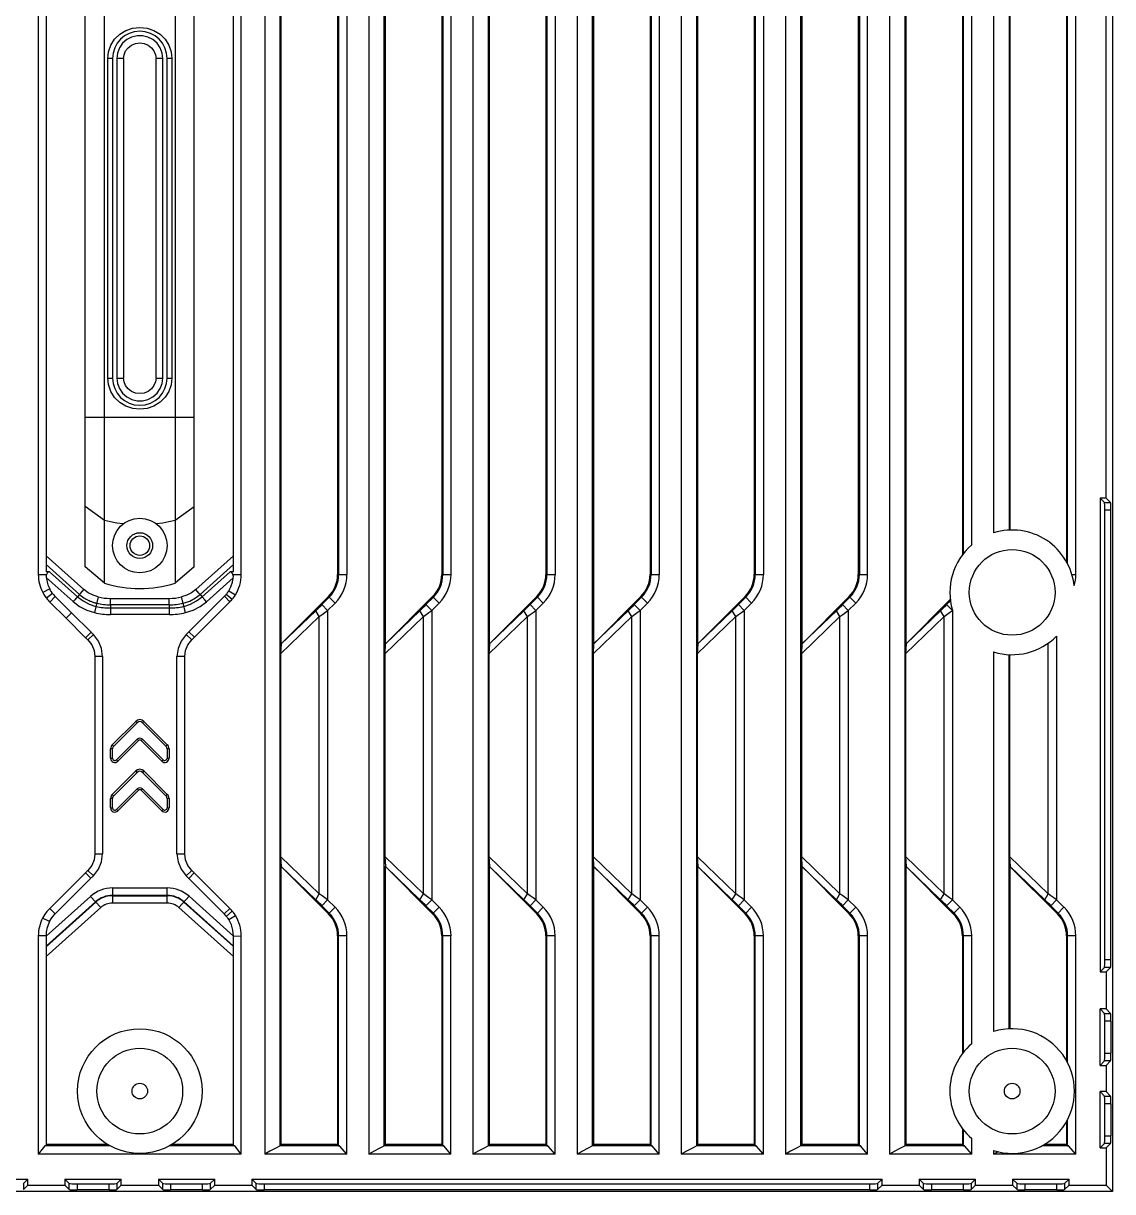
# Model space of a CAD drawing. Header units: millimetres. Extents: x -3132 to 28633, y 682 to 5849.
# Drawn here: x -54.6 to 85.2, y 1456.2 to 1606.1 of the extents above; entities that cross this region are included whole.
import ezdxf

# ---------------------------------------------------------------- set-up
doc = ezdxf.new("R2010")
doc.units = ezdxf.units.MM

msp = doc.modelspace()

# ---------------------------------------------------------------- linework, layer by layer
at = {"linetype": 'Continuous'}
for p, q in [((85.233, 1705.967), (85.233, 1456.167)), ((-23.636, 1701.153), (-23.636, 1460.981)), ((-21.644, 1462.047), (-21.644, 1700.247)), ((-10.266, 1701.153), (-10.266, 1460.981)), ((-8.274, 1462.047), (-8.274, 1700.247)), ((3.104, 1701.153), (3.104, 1460.981)), ((5.096, 1462.047), (5.096, 1700.247)), ((16.474, 1701.153), (16.474, 1460.981)), ((18.466, 1462.047), (18.466, 1700.247)), ((29.844, 1701.153), (29.844, 1460.981)), ((31.836, 1462.047), (31.836, 1700.247)), ((43.214, 1701.153), (43.214, 1460.981)), ((45.206, 1462.047), (45.206, 1700.247)), ((56.584, 1701.153), (56.584, 1460.981)), ((58.576, 1462.047), (58.576, 1700.247)), ((-21.499, 1526.475), (-21.499, 1635.664)), ((-8.129, 1526.475), (-8.129, 1635.664)), ((5.241, 1526.475), (5.241, 1635.664)), ((18.611, 1526.475), (18.611, 1635.664)), ((31.981, 1526.475), (31.981, 1635.664)), ((45.351, 1526.475), (45.351, 1635.664)), ((58.721, 1526.475), (58.721, 1635.664)), ((-52.697, 1626.77), (-52.697, 1535.364)), ((-51.696, 1626.691), (-51.696, 1535.71)), ((-44.203, 1534.241), (-44.203, 1627.893)), ((-35.136, 1627.905), (-35.136, 1534.229)), ((-27.637, 1535.689), (-27.637, 1626.714)), ((-26.638, 1535.365), (-26.638, 1626.76)), ((-14.271, 1626.77), (-14.271, 1535.364)), ((-14.137, 1626.77), (-14.137, 1535.364)), ((-13.084, 1626.77), (-13.084, 1535.364)), ((-0.901, 1626.77), (-0.901, 1535.364)), ((-0.767, 1626.77), (-0.767, 1535.364)), ((0.286, 1626.77), (0.286, 1535.364)), ((12.469, 1626.77), (12.469, 1535.364)), ((12.603, 1626.77), (12.603, 1535.364)), ((13.656, 1626.77), (13.656, 1535.364)), ((25.839, 1626.77), (25.839, 1535.364)), ((25.973, 1626.77), (25.973, 1535.364)), ((27.026, 1626.77), (27.026, 1535.364)), ((39.209, 1626.77), (39.209, 1535.364)), ((39.343, 1626.77), (39.343, 1535.364)), ((40.396, 1626.77), (40.396, 1535.364)), ((52.579, 1626.77), (52.579, 1535.364)), ((52.713, 1626.77), (52.713, 1535.364)), ((53.766, 1535.364), (53.766, 1626.77)), ((80.506, 1535.364), (80.506, 1626.77)), ((-46.667, 1536.333), (-46.667, 1625.801)), ((-32.667, 1536.322), (-32.667, 1625.812)), ((79.319, 1625.17), (79.319, 1536.965)), ((79.453, 1536.714), (79.453, 1625.42)), ((65.949, 1624.246), (65.949, 1537.888)), ((66.083, 1538.061), (66.083, 1624.073)), ((67.136, 1539.15), (67.136, 1622.984)), ((69.954, 1621.429), (69.954, 1540.705)), ((71.946, 1621.076), (71.946, 1541.058)), ((72.092, 1541.062), (72.092, 1621.071)), ((84.394, 1545.174), (84.394, 1616.957)), ((-43.789, 1560.567), (-43.789, 1601.567)), ((-43.167, 1601.567), (-43.789, 1601.567)), ((-43.167, 1601.567), (-43.167, 1560.567)), ((-42.617, 1601.567), (-42.617, 1560.567)), ((-41.752, 1601.567), (-42.617, 1601.567)), ((-41.752, 1601.567), (-41.752, 1560.567)), ((-37.584, 1560.567), (-37.584, 1601.567)), ((-36.717, 1601.567), (-37.584, 1601.567)), ((-36.717, 1560.567), (-36.717, 1601.567)), ((-36.167, 1560.567), (-36.167, 1601.567)), ((-35.547, 1601.567), (-36.167, 1601.567)), ((-35.547, 1601.567), (-35.547, 1560.567)), ((-43.789, 1560.567), (-43.167, 1560.567)), ((-42.617, 1560.567), (-41.752, 1560.567)), ((-37.584, 1560.567), (-36.717, 1560.567)), ((-36.167, 1560.567), (-35.547, 1560.567)), ((-46.667, 1555.541), (-32.667, 1555.541)), ((84.394, 1545.174), (83.614, 1545.174)), ((83.614, 1545.174), (84.183, 1544.605)), ((83.614, 1545.174), (83.614, 1484.37)), ((84.183, 1544.605), (84.963, 1544.605)), ((84.394, 1545.174), (84.963, 1544.605)), ((-44.203, 1542.293), (-46.667, 1544.068)), ((-32.667, 1544.059), (-35.136, 1542.282)), ((85.013, 1543.607), (84.233, 1543.607)), ((84.233, 1485.938), (84.233, 1543.607)), ((85.013, 1485.938), (85.013, 1543.607)), ((-46.854, 1533.428), (-51.695, 1537.772)), ((-47.403, 1532.803), (-51.693, 1536.652)), ((-27.637, 1537.748), (-32.474, 1533.422)), ((-27.637, 1536.632), (-31.925, 1532.797)), ((-52.697, 1535.364), (-51.648, 1535.364)), ((-51.253, 1535.71), (-51.695, 1535.709)), ((-51.253, 1535.71), (-47.676, 1532.502)), ((-44.203, 1534.241), (-46.667, 1536.333)), ((-32.667, 1536.322), (-35.136, 1534.229)), ((-31.652, 1532.496), (-28.083, 1535.689)), ((-27.637, 1535.689), (-28.083, 1535.689)), ((-27.694, 1535.364), (-26.637, 1535.364)), ((-14.271, 1535.364), (-13.084, 1535.364)), ((-0.901, 1535.364), (0.286, 1535.364)), ((12.469, 1535.364), (13.656, 1535.364)), ((25.839, 1535.364), (27.026, 1535.364)), ((39.209, 1535.364), (40.396, 1535.364)), ((52.579, 1535.364), (53.766, 1535.364)), ((79.996, 1535.364), (80.506, 1535.364)), ((-51.678, 1534.975), (-48.227, 1531.878)), ((-31.103, 1531.871), (-27.66, 1534.95)), ((-51.236, 1533.499), (-52.123, 1533.038)), ((-50.869, 1532.93), (-51.655, 1532.311)), ((-50.52, 1532.542), (-51.21, 1531.817)), ((-48.417, 1530.457), (-50.52, 1532.542)), ((-47.403, 1532.803), (-47.676, 1532.502)), ((-47.403, 1532.803), (-47.257, 1532.971)), ((-47.257, 1532.971), (-46.854, 1533.428)), ((-45.004, 1532.473), (-45.496, 1530.462)), ((-43.449, 1532.298), (-35.885, 1532.298)), ((-33.812, 1530.465), (-34.308, 1532.475)), ((-28.813, 1532.561), (-33.369, 1528.005)), ((-32.073, 1532.963), (-32.474, 1533.422)), ((-31.925, 1532.797), (-32.073, 1532.963)), ((-31.925, 1532.797), (-31.652, 1532.496)), ((-28.813, 1532.561), (-28.112, 1531.848)), ((-28.558, 1532.837), (-27.793, 1532.193)), ((-28.236, 1533.262), (-27.386, 1532.737)), ((-15.443, 1532.535), (-21.499, 1526.475)), ((-15.348, 1532.44), (-16.298, 1531.49)), ((-14.603, 1531.695), (-15.443, 1532.535)), ((-2.073, 1532.535), (-8.129, 1526.475)), ((-1.978, 1532.44), (-2.928, 1531.49)), ((-1.233, 1531.695), (-2.073, 1532.535)), ((11.297, 1532.535), (5.241, 1526.475)), ((11.392, 1532.44), (10.442, 1531.49)), ((12.137, 1531.695), (11.297, 1532.535)), ((24.667, 1532.535), (18.611, 1526.475)), ((24.762, 1532.44), (23.812, 1531.49)), ((25.507, 1531.695), (24.667, 1532.535)), ((38.037, 1532.535), (31.981, 1526.475)), ((38.132, 1532.44), (37.182, 1531.49)), ((38.877, 1531.695), (38.037, 1532.535)), ((51.407, 1532.535), (45.351, 1526.475)), ((51.502, 1532.44), (50.552, 1531.49)), ((52.247, 1531.695), (51.407, 1532.535)), ((64.386, 1532.144), (58.721, 1526.475)), ((-51.21, 1531.817), (-49.123, 1529.749)), ((-45.275, 1531.683), (-45.202, 1531.664)), ((-43.442, 1531.466), (-43.443, 1531.06)), ((-43.443, 1531.06), (-35.892, 1531.06)), ((-35.893, 1531.466), (-43.442, 1531.466)), ((-35.893, 1531.466), (-35.892, 1531.06)), ((-32.662, 1527.298), (-28.112, 1531.848)), ((-17.085, 1530.717), (-21.512, 1526.443)), ((-16.622, 1529.972), (-17.085, 1530.717)), ((-16.298, 1531.49), (-15.553, 1530.745)), ((-15.553, 1530.745), (-14.603, 1531.695)), ((-15.553, 1530.745), (-15.553, 1493.602)), ((-3.715, 1530.717), (-8.142, 1526.443)), ((-3.252, 1529.972), (-3.715, 1530.717)), ((-2.928, 1531.49), (-2.183, 1530.745)), ((-2.183, 1530.745), (-1.233, 1531.695)), ((-2.183, 1530.745), (-2.183, 1493.602)), ((9.655, 1530.717), (5.228, 1526.443)), ((10.118, 1529.972), (9.655, 1530.717)), ((10.442, 1531.49), (11.187, 1530.745)), ((11.187, 1530.745), (12.137, 1531.695)), ((11.187, 1530.745), (11.187, 1493.602)), ((23.025, 1530.717), (18.598, 1526.443)), ((23.488, 1529.972), (23.025, 1530.717)), ((23.812, 1531.49), (24.557, 1530.745)), ((24.557, 1530.745), (25.507, 1531.695)), ((24.557, 1530.745), (24.557, 1493.602)), ((36.395, 1530.717), (31.968, 1526.443)), ((36.858, 1529.972), (36.395, 1530.717)), ((37.182, 1531.49), (37.927, 1530.745)), ((37.927, 1530.745), (38.877, 1531.695)), ((37.927, 1530.745), (37.927, 1493.602)), ((49.765, 1530.717), (45.338, 1526.443)), ((50.228, 1529.972), (49.765, 1530.717)), ((50.552, 1531.49), (51.297, 1530.745)), ((51.297, 1530.745), (52.247, 1531.695)), ((51.297, 1530.745), (51.297, 1493.602)), ((63.135, 1530.717), (58.708, 1526.443)), ((63.598, 1529.972), (63.135, 1530.717)), ((64.407, 1531.976), (63.922, 1531.49)), ((64.673, 1530.755), (63.922, 1531.49)), ((64.67, 1530.768), (64.67, 1493.598)), ((-48.417, 1530.457), (-49.123, 1529.749)), ((-49.123, 1529.749), (-46.627, 1527.247)), ((-45.92, 1527.954), (-48.417, 1530.457)), ((-35.899, 1530.228), (-43.436, 1530.228)), ((-21.583, 1525.181), (-16.622, 1529.972)), ((-16.622, 1494.375), (-16.622, 1529.972)), ((-8.213, 1525.181), (-3.252, 1529.972)), ((-3.252, 1494.375), (-3.252, 1529.972)), ((5.157, 1525.181), (10.118, 1529.972)), ((10.118, 1494.375), (10.118, 1529.972)), ((18.527, 1525.181), (23.488, 1529.972)), ((23.488, 1494.375), (23.488, 1529.972)), ((31.897, 1525.181), (36.858, 1529.972)), ((36.858, 1494.375), (36.858, 1529.972)), ((45.267, 1525.181), (50.228, 1529.972)), ((50.228, 1494.375), (50.228, 1529.972)), ((58.637, 1525.181), (63.598, 1529.972)), ((63.598, 1494.375), (63.598, 1529.972)), ((-45.92, 1527.954), (-46.627, 1527.247)), ((-45.632, 1527.669), (-46.34, 1526.962)), ((-33.71, 1527.666), (-33.001, 1526.96)), ((-33.369, 1528.005), (-32.662, 1527.298)), ((-21.515, 1526.445), (-21.583, 1525.181)), ((-8.145, 1526.445), (-8.213, 1525.181)), ((5.225, 1526.445), (5.157, 1525.181)), ((18.595, 1526.445), (18.527, 1525.181)), ((31.965, 1526.445), (31.897, 1525.181)), ((45.335, 1526.445), (45.267, 1525.181)), ((58.705, 1526.445), (58.637, 1525.181)), ((76.968, 1494.375), (76.968, 1526.547)), ((78.037, 1527.458), (78.037, 1493.602)), ((-45.444, 1524.826), (-45.444, 1499.521)), ((-44.444, 1524.825), (-45.444, 1524.825)), ((-44.444, 1524.825), (-44.444, 1499.521)), ((-33.893, 1524.826), (-34.893, 1524.826)), ((-34.893, 1499.522), (-34.893, 1524.826)), ((-33.893, 1499.521), (-33.893, 1524.826)), ((-21.583, 1525.181), (-21.583, 1499.166)), ((-8.213, 1525.181), (-8.213, 1499.166)), ((5.157, 1525.181), (5.157, 1499.166)), ((18.527, 1525.181), (18.527, 1499.166)), ((31.897, 1525.181), (31.897, 1499.166)), ((45.267, 1525.181), (45.267, 1499.166)), ((58.637, 1525.181), (58.637, 1499.166)), ((69.954, 1525.429), (69.954, 1476.705)), ((71.946, 1477.06), (71.946, 1525.075)), ((72.007, 1525.075), (72.007, 1499.166)), ((-40.198, 1516.512), (-43.198, 1513.512)), ((-43.021, 1513.335), (-40.021, 1516.335)), ((-40.021, 1516.335), (-40.198, 1516.512)), ((-39.137, 1516.512), (-39.314, 1516.335)), ((-39.314, 1516.335), (-36.314, 1513.335)), ((-36.137, 1513.512), (-39.137, 1516.512)), ((-40.021, 1514.213), (-42.655, 1511.579)), ((-39.844, 1514.037), (-40.021, 1514.213)), ((-39.314, 1514.213), (-39.491, 1514.037)), ((-36.679, 1511.579), (-39.314, 1514.213)), ((-43.167, 1512.981), (-43.417, 1512.981)), ((-43.417, 1511.791), (-43.417, 1512.981)), ((-43.198, 1513.512), (-43.021, 1513.335)), ((-43.167, 1511.791), (-43.167, 1512.981)), ((-42.478, 1511.402), (-39.844, 1514.037)), ((-39.491, 1514.037), (-36.856, 1511.402)), ((-36.314, 1513.335), (-36.137, 1513.512)), ((-35.917, 1512.981), (-36.167, 1512.981)), ((-36.167, 1512.981), (-36.167, 1511.791)), ((-35.917, 1512.981), (-35.917, 1511.791)), ((-43.417, 1511.791), (-43.167, 1511.791)), ((-42.655, 1511.579), (-42.478, 1511.402)), ((-36.856, 1511.402), (-36.679, 1511.579)), ((-36.167, 1511.791), (-35.917, 1511.791)), ((-40.198, 1510.148), (-43.198, 1507.148)), ((-43.021, 1506.971), (-40.021, 1509.971)), ((-40.021, 1509.971), (-40.198, 1510.148)), ((-39.137, 1510.148), (-39.314, 1509.971)), ((-39.314, 1509.971), (-36.314, 1506.971)), ((-36.137, 1507.148), (-39.137, 1510.148)), ((-43.198, 1507.148), (-43.021, 1506.971)), ((-40.021, 1507.849), (-42.655, 1505.215)), ((-42.478, 1505.038), (-39.844, 1507.673)), ((-39.844, 1507.673), (-40.021, 1507.849)), ((-39.314, 1507.849), (-39.491, 1507.673)), ((-39.491, 1507.673), (-36.856, 1505.038)), ((-36.679, 1505.215), (-39.314, 1507.849)), ((-36.314, 1506.971), (-36.137, 1507.148)), ((-43.167, 1506.617), (-43.417, 1506.617)), ((-43.417, 1505.427), (-43.417, 1506.617)), ((-43.417, 1505.427), (-43.167, 1505.427)), ((-43.167, 1505.427), (-43.167, 1506.617)), ((-42.655, 1505.215), (-42.478, 1505.038)), ((-36.856, 1505.038), (-36.679, 1505.215)), ((-35.917, 1506.617), (-36.167, 1506.617)), ((-36.167, 1506.617), (-36.167, 1505.427)), ((-36.167, 1505.427), (-35.917, 1505.427)), ((-35.917, 1506.617), (-35.917, 1505.427)), ((-45.444, 1499.521), (-44.444, 1499.521)), ((-34.893, 1499.522), (-33.893, 1499.522)), ((-16.622, 1494.375), (-21.583, 1499.166)), ((-21.583, 1499.166), (-21.514, 1497.897)), ((-3.252, 1494.375), (-8.213, 1499.166)), ((-8.213, 1499.166), (-8.144, 1497.897)), ((10.118, 1494.375), (5.157, 1499.166)), ((5.157, 1499.166), (5.226, 1497.897)), ((23.488, 1494.375), (18.527, 1499.166)), ((18.527, 1499.166), (18.596, 1497.897)), ((36.858, 1494.375), (31.897, 1499.166)), ((31.897, 1499.166), (31.966, 1497.897)), ((50.228, 1494.375), (45.267, 1499.166)), ((45.267, 1499.166), (45.336, 1497.897)), ((63.598, 1494.375), (58.637, 1499.166)), ((58.637, 1499.166), (58.706, 1497.897)), ((76.968, 1494.375), (72.007, 1499.166)), ((72.007, 1499.166), (72.075, 1497.908)), ((-21.509, 1497.901), (-17.085, 1493.63)), ((-21.498, 1497.876), (-15.443, 1491.812)), ((-21.498, 1462.199), (-21.498, 1497.876)), ((-8.139, 1497.901), (-3.715, 1493.63)), ((-8.128, 1497.876), (-2.073, 1491.812)), ((-8.128, 1462.199), (-8.128, 1497.876)), ((5.231, 1497.901), (9.655, 1493.63)), ((5.242, 1497.876), (11.297, 1491.812)), ((5.242, 1462.199), (5.242, 1497.876)), ((18.601, 1497.901), (23.025, 1493.63)), ((18.612, 1497.876), (24.667, 1491.812)), ((18.612, 1462.199), (18.612, 1497.876)), ((31.971, 1497.901), (36.395, 1493.63)), ((31.982, 1497.876), (38.037, 1491.812)), ((31.982, 1462.199), (31.982, 1497.876)), ((45.341, 1497.901), (49.765, 1493.63)), ((45.352, 1497.876), (51.407, 1491.812)), ((45.352, 1462.199), (45.352, 1497.876)), ((58.711, 1497.901), (63.135, 1493.63)), ((58.722, 1497.876), (64.777, 1491.812)), ((58.722, 1462.199), (58.722, 1497.876)), ((72.075, 1497.908), (76.505, 1493.63)), ((72.092, 1497.866), (72.075, 1497.908)), ((72.092, 1497.866), (78.147, 1491.812)), ((72.092, 1477.062), (72.092, 1497.866)), ((-46.639, 1497.088), (-51.232, 1492.507)), ((-50.53, 1491.794), (-45.933, 1496.38)), ((-45.933, 1496.38), (-46.639, 1497.088)), ((-45.627, 1496.684), (-46.335, 1497.39)), ((-33.705, 1496.676), (-32.997, 1497.383)), ((-32.671, 1497.059), (-33.378, 1496.351)), ((-33.378, 1496.351), (-28.824, 1491.797)), ((-28.128, 1492.515), (-32.671, 1497.059)), ((-43.168, 1495.135), (-36.159, 1495.135)), ((-43.168, 1495.135), (-43.168, 1493.194)), ((-36.159, 1493.194), (-36.159, 1495.135)), ((-45.987, 1494.056), (-51.697, 1488.933)), ((-45.354, 1493.35), (-51.697, 1487.658)), ((-51.697, 1487.599), (-45.324, 1493.317)), ((-44.691, 1492.611), (-45.987, 1494.056)), ((-36.159, 1494.187), (-43.168, 1494.187)), ((-43.168, 1494.143), (-36.159, 1494.143)), ((-36.159, 1493.194), (-43.168, 1493.194)), ((-33.346, 1494.061), (-34.64, 1492.614)), ((-34.007, 1493.321), (-27.637, 1487.622)), ((-27.637, 1487.682), (-33.978, 1493.353)), ((-27.637, 1488.963), (-33.346, 1494.061)), ((-17.085, 1493.63), (-16.622, 1494.375)), ((-15.553, 1493.602), (-16.298, 1492.857)), ((-14.603, 1492.652), (-15.553, 1493.602)), ((-3.715, 1493.63), (-3.252, 1494.375)), ((-2.183, 1493.602), (-2.928, 1492.857)), ((-1.233, 1492.652), (-2.183, 1493.602)), ((9.655, 1493.63), (10.118, 1494.375)), ((11.187, 1493.602), (10.442, 1492.857)), ((12.137, 1492.652), (11.187, 1493.602)), ((23.025, 1493.63), (23.488, 1494.375)), ((24.557, 1493.602), (23.812, 1492.857)), ((25.507, 1492.652), (24.557, 1493.602)), ((36.395, 1493.63), (36.858, 1494.375)), ((37.927, 1493.602), (37.182, 1492.857)), ((38.877, 1492.652), (37.927, 1493.602)), ((49.765, 1493.63), (50.228, 1494.375)), ((51.297, 1493.602), (50.552, 1492.857)), ((52.247, 1492.652), (51.297, 1493.602)), ((63.135, 1493.63), (63.598, 1494.375)), ((65.617, 1492.652), (64.67, 1493.598)), ((76.505, 1493.63), (76.968, 1494.375)), ((78.037, 1493.602), (77.292, 1492.857)), ((78.987, 1492.652), (78.037, 1493.602)), ((-51.697, 1486.324), (-44.691, 1492.611)), ((-50.53, 1491.794), (-51.232, 1492.507)), ((-34.64, 1492.614), (-27.637, 1486.35)), ((-28.824, 1491.797), (-28.128, 1492.515)), ((-28.557, 1491.509), (-27.791, 1492.151)), ((-15.348, 1491.906), (-16.298, 1492.857)), ((-15.443, 1491.812), (-14.603, 1492.652)), ((-1.978, 1491.906), (-2.928, 1492.857)), ((-2.073, 1491.812), (-1.233, 1492.652)), ((11.392, 1491.906), (10.442, 1492.857)), ((11.297, 1491.812), (12.137, 1492.652)), ((24.762, 1491.906), (23.812, 1492.857)), ((24.667, 1491.812), (25.507, 1492.652)), ((38.132, 1491.906), (37.182, 1492.857)), ((38.037, 1491.812), (38.877, 1492.652)), ((51.502, 1491.906), (50.552, 1492.857)), ((51.407, 1491.812), (52.247, 1492.652)), ((64.872, 1491.906), (63.922, 1492.857)), ((64.777, 1491.812), (65.617, 1492.652)), ((78.242, 1491.906), (77.292, 1492.857)), ((78.147, 1491.812), (78.987, 1492.652)), ((-51.25, 1490.821), (-52.142, 1491.273)), ((-28.235, 1491.083), (-27.39, 1491.618)), ((-51.697, 1488.983), (-52.697, 1488.983)), ((-52.697, 1488.983), (-52.697, 1460.981)), ((-51.697, 1488.983), (-51.697, 1462.068)), ((-27.637, 1488.963), (-26.637, 1488.973)), ((-27.637, 1462.068), (-27.637, 1488.963)), ((-26.638, 1460.981), (-26.638, 1488.969)), ((-13.084, 1488.983), (-14.271, 1488.983)), ((-14.271, 1488.983), (-14.271, 1462.199)), ((-14.137, 1462.065), (-14.137, 1488.983)), ((-13.084, 1460.981), (-13.084, 1488.983)), ((0.286, 1488.983), (-0.901, 1488.983)), ((-0.901, 1488.983), (-0.901, 1462.199)), ((-0.767, 1462.065), (-0.767, 1488.983)), ((0.286, 1460.981), (0.286, 1488.983)), ((13.656, 1488.983), (12.469, 1488.983)), ((12.469, 1488.983), (12.469, 1462.199)), ((12.603, 1462.065), (12.603, 1488.983)), ((13.656, 1460.981), (13.656, 1488.983)), ((27.026, 1488.983), (25.839, 1488.983)), ((25.839, 1488.983), (25.839, 1462.199)), ((25.973, 1462.065), (25.973, 1488.983)), ((27.026, 1460.981), (27.026, 1488.983)), ((40.396, 1488.983), (39.209, 1488.983)), ((39.209, 1488.983), (39.209, 1462.199)), ((39.343, 1462.065), (39.343, 1488.983)), ((40.396, 1460.981), (40.396, 1488.983)), ((53.766, 1488.983), (52.579, 1488.983)), ((52.579, 1488.983), (52.579, 1462.199)), ((52.713, 1462.065), (52.713, 1488.983)), ((53.766, 1460.981), (53.766, 1488.983)), ((67.136, 1488.983), (65.949, 1488.983)), ((65.949, 1488.983), (65.949, 1473.888)), ((66.083, 1474.061), (66.083, 1488.983)), ((67.136, 1475.15), (67.136, 1488.983)), ((80.506, 1488.983), (79.319, 1488.983)), ((79.319, 1488.983), (79.319, 1472.965)), ((79.453, 1472.714), (79.453, 1488.983)), ((80.506, 1460.981), (80.506, 1488.983)), ((84.233, 1485.938), (85.013, 1485.938)), ((83.614, 1484.37), (84.183, 1484.939)), ((83.614, 1484.37), (84.394, 1484.37)), ((84.963, 1484.939), (84.183, 1484.939)), ((84.394, 1484.37), (84.963, 1484.939)), ((84.394, 1484.37), (84.394, 1479.607)), ((84.394, 1479.607), (83.614, 1479.607)), ((83.614, 1479.607), (84.183, 1479.038)), ((83.614, 1472.37), (83.614, 1479.607)), ((84.183, 1479.038), (84.963, 1479.038)), ((84.394, 1479.607), (84.963, 1479.038)), ((85.013, 1478.04), (84.233, 1478.04)), ((84.233, 1473.938), (84.233, 1478.04)), ((85.013, 1478.04), (85.013, 1473.938)), ((84.233, 1473.938), (85.013, 1473.938)), ((83.614, 1472.37), (84.183, 1472.939)), ((83.614, 1472.37), (84.394, 1472.37)), ((84.963, 1472.939), (84.183, 1472.939)), ((84.394, 1472.37), (84.963, 1472.939)), ((84.394, 1472.37), (84.394, 1469.006)), ((84.394, 1469.006), (83.614, 1469.006)), ((83.614, 1469.006), (84.183, 1468.437)), ((83.614, 1461.769), (83.614, 1469.006)), ((84.183, 1468.437), (84.963, 1468.437)), ((84.394, 1469.006), (84.963, 1468.437)), ((85.013, 1467.438), (84.233, 1467.438)), ((84.233, 1463.336), (84.233, 1467.438)), ((85.013, 1467.438), (85.013, 1463.336)), ((79.319, 1465.169), (79.319, 1462.199)), ((79.453, 1462.065), (79.453, 1465.42)), ((65.949, 1464.246), (65.949, 1462.199)), ((66.083, 1462.065), (66.083, 1464.073)), ((84.233, 1463.336), (85.013, 1463.336)), ((-51.851, 1462.055), (-52.697, 1460.981)), ((-51.851, 1462.055), (-51.697, 1462.068)), ((-43.518, 1462.055), (-51.851, 1462.055)), ((-43.77, 1462.199), (-51.697, 1462.199)), ((-27.484, 1462.055), (-35.817, 1462.055)), ((-27.637, 1462.199), (-35.564, 1462.199)), ((-27.637, 1462.068), (-27.484, 1462.055)), ((-26.637, 1460.981), (-27.484, 1462.055)), ((-21.64, 1462.053), (-21.595, 1462.102)), ((-19.116, 1462.054), (-21.64, 1462.053)), ((-21.595, 1462.102), (-21.498, 1462.199)), ((-14.271, 1462.199), (-21.498, 1462.199)), ((-14.008, 1462.055), (-19.116, 1462.054)), ((-14.137, 1462.065), (-14.271, 1462.199)), ((-14.137, 1462.065), (-14.008, 1462.055)), ((-13.084, 1460.981), (-14.008, 1462.055)), ((-8.27, 1462.053), (-8.225, 1462.102)), ((-5.746, 1462.054), (-8.27, 1462.053)), ((-8.225, 1462.102), (-8.128, 1462.199)), ((-0.901, 1462.199), (-8.128, 1462.199)), ((-0.638, 1462.055), (-5.746, 1462.054)), ((-0.767, 1462.065), (-0.901, 1462.199)), ((-0.767, 1462.065), (-0.638, 1462.055)), ((0.286, 1460.981), (-0.638, 1462.055)), ((5.1, 1462.053), (5.145, 1462.102)), ((7.624, 1462.054), (5.1, 1462.053)), ((5.145, 1462.102), (5.242, 1462.199)), ((12.469, 1462.199), (5.242, 1462.199)), ((12.732, 1462.055), (7.624, 1462.054)), ((12.603, 1462.065), (12.469, 1462.199)), ((12.603, 1462.065), (12.732, 1462.055)), ((13.656, 1460.981), (12.732, 1462.055)), ((18.47, 1462.053), (18.515, 1462.102)), ((20.994, 1462.054), (18.47, 1462.053)), ((18.515, 1462.102), (18.612, 1462.199)), ((25.839, 1462.199), (18.612, 1462.199)), ((26.102, 1462.055), (20.994, 1462.054)), ((25.973, 1462.065), (25.839, 1462.199)), ((25.973, 1462.065), (26.102, 1462.055)), ((27.026, 1460.981), (26.102, 1462.055)), ((31.84, 1462.053), (31.885, 1462.102)), ((34.364, 1462.054), (31.84, 1462.053)), ((31.885, 1462.102), (31.982, 1462.199)), ((39.209, 1462.199), (31.982, 1462.199)), ((39.472, 1462.055), (34.364, 1462.054)), ((39.343, 1462.065), (39.209, 1462.199)), ((39.343, 1462.065), (39.472, 1462.055)), ((40.396, 1460.981), (39.472, 1462.055)), ((45.21, 1462.053), (45.255, 1462.102)), ((47.734, 1462.054), (45.21, 1462.053)), ((45.255, 1462.102), (45.352, 1462.199)), ((52.579, 1462.199), (45.352, 1462.199)), ((52.842, 1462.055), (47.734, 1462.054)), ((52.713, 1462.065), (52.579, 1462.199)), ((52.713, 1462.065), (52.842, 1462.055)), ((53.766, 1460.981), (52.842, 1462.055)), ((58.58, 1462.053), (58.625, 1462.102)), ((61.104, 1462.054), (58.58, 1462.053)), ((58.625, 1462.102), (58.722, 1462.199)), ((65.949, 1462.199), (58.722, 1462.199)), ((66.212, 1462.055), (61.104, 1462.054)), ((66.083, 1462.065), (65.949, 1462.199)), ((66.083, 1462.065), (66.212, 1462.055)), ((67.136, 1460.981), (66.212, 1462.055)), ((67.136, 1460.981), (67.136, 1462.984)), ((79.582, 1462.055), (76.183, 1462.055)), ((79.319, 1462.199), (76.436, 1462.199)), ((79.453, 1462.065), (79.319, 1462.199)), ((79.453, 1462.065), (79.582, 1462.055)), ((80.506, 1460.981), (79.582, 1462.055)), ((83.614, 1461.769), (84.183, 1462.337)), ((83.614, 1461.769), (84.394, 1461.769)), ((84.963, 1462.337), (84.183, 1462.337)), ((84.394, 1461.769), (84.963, 1462.337)), ((84.394, 1461.769), (84.394, 1457.006)), ((-26.637, 1460.981), (-52.697, 1460.981)), ((-13.084, 1460.981), (-23.636, 1460.981)), ((0.286, 1460.981), (-10.266, 1460.981)), ((13.656, 1460.981), (3.104, 1460.981)), ((27.026, 1460.981), (16.474, 1460.981)), ((40.396, 1460.981), (29.844, 1460.981)), ((53.766, 1460.981), (43.214, 1460.981)), ((67.136, 1460.981), (56.584, 1460.981)), ((69.954, 1461.429), (69.954, 1460.981)), ((70.516, 1461.276), (69.954, 1460.981)), ((80.506, 1460.981), (69.954, 1460.981)), ((-134.966, 1457.785), (-54.049, 1457.785)), ((-54.049, 1457.785), (-54.618, 1457.217)), ((-54.618, 1457.217), (-54.618, 1456.437)), ((-54.049, 1457.006), (-54.049, 1457.785)), ((-49.286, 1457.785), (-42.049, 1457.785)), ((-49.286, 1457.785), (-48.717, 1457.217)), ((-49.286, 1457.785), (-49.286, 1457.006)), ((-48.717, 1456.437), (-48.717, 1457.217)), ((-47.718, 1457.167), (-43.616, 1457.167)), ((-47.718, 1457.167), (-47.718, 1456.387)), ((-43.616, 1456.387), (-43.616, 1457.167)), ((-42.049, 1457.785), (-42.618, 1457.217)), ((-42.618, 1457.217), (-42.618, 1456.437)), ((-42.049, 1457.006), (-42.049, 1457.785)), ((-37.286, 1457.785), (-30.049, 1457.785)), ((-37.286, 1457.785), (-36.717, 1457.217)), ((-37.286, 1457.785), (-37.286, 1457.006)), ((-36.717, 1456.437), (-36.717, 1457.217)), ((-35.718, 1457.167), (-31.616, 1457.167)), ((-35.718, 1457.167), (-35.718, 1456.387)), ((-31.616, 1456.387), (-31.616, 1457.167)), ((-30.049, 1457.785), (-30.618, 1457.217)), ((-30.618, 1457.217), (-30.618, 1456.437)), ((-30.049, 1457.006), (-30.049, 1457.785)), ((-25.286, 1457.785), (55.631, 1457.785)), ((-25.286, 1457.785), (-24.717, 1457.217)), ((-25.286, 1457.785), (-25.286, 1457.006)), ((-24.717, 1456.437), (-24.717, 1457.217)), ((-23.718, 1457.167), (54.064, 1457.167)), ((-23.718, 1457.167), (-23.718, 1456.387)), ((54.064, 1456.387), (54.064, 1457.167)), ((55.631, 1457.785), (55.062, 1457.217)), ((55.062, 1457.217), (55.062, 1456.437)), ((55.631, 1457.006), (55.631, 1457.785)), ((60.394, 1457.785), (67.631, 1457.785)), ((60.394, 1457.785), (60.963, 1457.217)), ((60.394, 1457.785), (60.394, 1457.006)), ((60.963, 1456.437), (60.963, 1457.217)), ((61.961, 1457.167), (66.064, 1457.167)), ((61.961, 1457.167), (61.961, 1456.387)), ((66.064, 1456.387), (66.064, 1457.167)), ((67.631, 1457.785), (67.062, 1457.217)), ((67.062, 1457.217), (67.062, 1456.437)), ((67.631, 1457.006), (67.631, 1457.785)), ((72.394, 1457.785), (79.631, 1457.785)), ((72.394, 1457.785), (72.963, 1457.217)), ((72.394, 1457.785), (72.394, 1457.006)), ((72.963, 1456.437), (72.963, 1457.217)), ((73.961, 1457.167), (78.064, 1457.167)), ((73.961, 1457.167), (73.961, 1456.387)), ((78.064, 1456.387), (78.064, 1457.167)), ((79.631, 1457.785), (79.062, 1457.217)), ((79.062, 1457.217), (79.062, 1456.437)), ((79.631, 1457.006), (79.631, 1457.785)), ((85.233, 1456.167), (-164.567, 1456.167)), ((-54.049, 1457.006), (-54.618, 1456.437)), ((-54.049, 1457.006), (-49.286, 1457.006)), ((-49.286, 1457.006), (-48.717, 1456.437)), ((-43.616, 1456.387), (-47.718, 1456.387)), ((-42.049, 1457.006), (-42.618, 1456.437)), ((-42.049, 1457.006), (-37.286, 1457.006)), ((-37.286, 1457.006), (-36.717, 1456.437)), ((-31.616, 1456.387), (-35.718, 1456.387)), ((-30.049, 1457.006), (-30.618, 1456.437)), ((-30.049, 1457.006), (-25.286, 1457.006)), ((-25.286, 1457.006), (-24.717, 1456.437)), ((54.064, 1456.387), (-23.718, 1456.387)), ((55.631, 1457.006), (55.062, 1456.437)), ((55.631, 1457.006), (60.394, 1457.006)), ((60.394, 1457.006), (60.963, 1456.437)), ((66.064, 1456.387), (61.961, 1456.387)), ((67.631, 1457.006), (67.062, 1456.437)), ((67.631, 1457.006), (72.394, 1457.006)), ((72.394, 1457.006), (72.963, 1456.437)), ((78.064, 1456.387), (73.961, 1456.387)), ((79.631, 1457.006), (79.062, 1456.437)), ((79.631, 1457.006), (84.394, 1457.006)), ((85.233, 1456.167), (84.394, 1457.006))]:
    msp.add_line(p, q, dxfattribs=at)
for points in [[(-43.789, 1601.567), (-43.693, 1602.427), (-43.384, 1603.295), (-42.898, 1604.051), (-42.249, 1604.685), (-41.459, 1605.169), (-40.588, 1605.466), (-39.649, 1605.567)], [(-36.717, 1601.567), (-36.8, 1602.26), (-37.05, 1602.928), (-37.455, 1603.518), (-37.99, 1603.994), (-38.621, 1604.325), (-39.312, 1604.495), (-40.023, 1604.496), (-40.713, 1604.325), (-41.346, 1603.993), (-41.88, 1603.518), (-42.285, 1602.927), (-42.535, 1602.26), (-42.617, 1601.567)], [(-39.649, 1605.567), (-38.727, 1605.461), (-37.861, 1605.162), (-37.071, 1604.673), (-36.423, 1604.034), (-35.942, 1603.274), (-35.639, 1602.411), (-35.547, 1601.567)], [(-41.752, 1601.567), (-41.688, 1602.059), (-41.488, 1602.536), (-41.161, 1602.955), (-40.727, 1603.284), (-40.215, 1603.492), (-39.669, 1603.563), (-39.119, 1603.492), (-38.609, 1603.283), (-38.175, 1602.955), (-37.848, 1602.535), (-37.649, 1602.058), (-37.584, 1601.567)], [(-39.649, 1556.567), (-40.579, 1556.666), (-41.452, 1556.962), (-42.249, 1557.449), (-42.904, 1558.09), (-43.39, 1558.851), (-43.696, 1559.718), (-43.789, 1560.567)], [(-42.617, 1560.567), (-42.535, 1559.873), (-42.284, 1559.205), (-41.878, 1558.614), (-41.343, 1558.139), (-40.709, 1557.807), (-40.02, 1557.638), (-39.315, 1557.638), (-38.625, 1557.808), (-37.992, 1558.139), (-37.456, 1558.614), (-37.051, 1559.205), (-36.8, 1559.873), (-36.717, 1560.567)], [(-37.584, 1560.567), (-37.649, 1560.076), (-37.848, 1559.599), (-38.174, 1559.179), (-38.608, 1558.851), (-39.118, 1558.643), (-39.67, 1558.571), (-40.219, 1558.643), (-40.73, 1558.852), (-41.163, 1559.18), (-41.489, 1559.6), (-41.688, 1560.077), (-41.752, 1560.567)], [(-35.547, 1560.567), (-35.641, 1559.712), (-35.947, 1558.849), (-36.428, 1558.095), (-37.07, 1557.462), (-37.853, 1556.976), (-38.717, 1556.675), (-39.649, 1556.567)], [(-41.796, 1541.845), (-42.605, 1541.959), (-43.408, 1542.108), (-44.203, 1542.293)], [(-35.136, 1542.282), (-35.928, 1542.1), (-36.728, 1541.953), (-37.534, 1541.842)], [(-51.648, 1535.364), (-51.675, 1535.246), (-51.685, 1535.116), (-51.678, 1534.975)], [(-51.254, 1535.71), (-51.425, 1535.669), (-51.559, 1535.55), (-51.648, 1535.364)], [(-27.694, 1535.364), (-27.788, 1535.544), (-27.921, 1535.653), (-28.083, 1535.689)], [(-27.66, 1534.95), (-27.653, 1535.101), (-27.665, 1535.24), (-27.694, 1535.364)], [(-28.237, 1533.263), (-27.96, 1533.794), (-27.766, 1534.361), (-27.66, 1534.95)], [(-52.124, 1533.038), (-51.987, 1532.792), (-51.831, 1532.55), (-51.655, 1532.311)], [(-50.869, 1532.93), (-51.008, 1533.117), (-51.13, 1533.307), (-51.236, 1533.499)], [(-47.676, 1532.502), (-47.823, 1532.334), (-48.014, 1532.119), (-48.227, 1531.878)], [(-47.676, 1532.502), (-46.952, 1531.967), (-46.15, 1531.553), (-45.299, 1531.27)], [(-47.403, 1532.803), (-47.193, 1532.638), (-47.008, 1532.495), (-46.838, 1532.376), (-46.68, 1532.276), (-46.535, 1532.192), (-46.401, 1532.12), (-46.277, 1532.058), (-46.164, 1532.003), (-46.059, 1531.956), (-45.962, 1531.915), (-45.873, 1531.878), (-45.79, 1531.847), (-45.714, 1531.819), (-45.643, 1531.794), (-45.578, 1531.772), (-45.517, 1531.753), (-45.461, 1531.735), (-45.409, 1531.72), (-45.361, 1531.706), (-45.317, 1531.694), (-45.275, 1531.683)], [(-45.004, 1532.473), (-45.671, 1532.695), (-46.294, 1533.017), (-46.854, 1533.428)], [(-43.442, 1531.466), (-43.442, 1531.689), (-43.449, 1532.298)], [(-35.893, 1531.466), (-35.89, 1531.689), (-35.885, 1532.298)], [(-32.474, 1533.422), (-33.025, 1533.018), (-33.642, 1532.698), (-34.308, 1532.475)], [(-34.109, 1531.668), (-33.259, 1531.957), (-32.533, 1532.345), (-31.925, 1532.797)], [(-34.011, 1531.273), (-33.17, 1531.553), (-32.379, 1531.961), (-31.652, 1532.496)], [(-31.103, 1531.871), (-31.315, 1532.113), (-31.652, 1532.496)], [(-28.558, 1532.837), (-28.642, 1532.741), (-28.727, 1532.649), (-28.813, 1532.561)], [(-28.558, 1532.837), (-28.511, 1532.894), (-28.467, 1532.947), (-28.428, 1532.997), (-28.392, 1533.043), (-28.359, 1533.087), (-28.33, 1533.127), (-28.303, 1533.165), (-28.28, 1533.2), (-28.258, 1533.233), (-28.237, 1533.263)], [(-28.112, 1531.848), (-28.004, 1531.958), (-27.897, 1532.073), (-27.793, 1532.193)], [(-27.793, 1532.193), (-27.646, 1532.374), (-27.509, 1532.555), (-27.386, 1532.737)], [(-48.227, 1531.878), (-47.398, 1531.265), (-46.481, 1530.789), (-45.496, 1530.462)], [(-43.443, 1531.06), (-43.443, 1530.837), (-43.436, 1530.228)], [(-35.892, 1531.06), (-35.895, 1530.837), (-35.899, 1530.228)], [(-33.812, 1530.465), (-32.833, 1530.792), (-31.924, 1531.264), (-31.103, 1531.871)], [(-16.298, 1531.49), (-16.568, 1531.222), (-16.831, 1530.964), (-17.085, 1530.717)], [(-16.622, 1529.972), (-16.272, 1530.222), (-15.916, 1530.48), (-15.553, 1530.745)], [(-2.928, 1531.49), (-3.198, 1531.222), (-3.461, 1530.964), (-3.715, 1530.717)], [(-3.252, 1529.972), (-2.902, 1530.222), (-2.546, 1530.48), (-2.183, 1530.745)], [(10.442, 1531.49), (10.172, 1531.222), (9.909, 1530.964), (9.655, 1530.717)], [(10.118, 1529.972), (10.468, 1530.222), (10.824, 1530.48), (11.187, 1530.745)], [(23.812, 1531.49), (23.542, 1531.222), (23.279, 1530.964), (23.025, 1530.717)], [(23.488, 1529.972), (23.838, 1530.222), (24.194, 1530.48), (24.557, 1530.745)], [(37.182, 1531.49), (36.912, 1531.222), (36.649, 1530.964), (36.395, 1530.717)], [(36.858, 1529.972), (37.208, 1530.222), (37.564, 1530.48), (37.927, 1530.745)], [(50.552, 1531.49), (50.282, 1531.222), (50.019, 1530.964), (49.765, 1530.717)], [(50.228, 1529.972), (50.578, 1530.222), (50.934, 1530.48), (51.297, 1530.745)], [(63.922, 1531.49), (63.652, 1531.222), (63.389, 1530.964), (63.135, 1530.717)], [(63.598, 1529.972), (63.95, 1530.224), (64.307, 1530.482), (64.67, 1530.759)], [(-44.444, 1524.825), (-44.579, 1525.847), (-44.979, 1526.813), (-45.632, 1527.669)], [(-33.71, 1527.666), (-34.361, 1526.81), (-34.758, 1525.846), (-34.893, 1524.825)], [(-46.339, 1526.962), (-45.845, 1526.313), (-45.545, 1525.588), (-45.444, 1524.826)], [(-33.893, 1524.826), (-33.792, 1525.588), (-33.493, 1526.312), (-33.002, 1526.96)], [(-21.498, 1526.475), (-21.503, 1526.466), (-21.509, 1526.455), (-21.515, 1526.445)], [(-8.128, 1526.475), (-8.133, 1526.466), (-8.139, 1526.455), (-8.145, 1526.445)], [(5.242, 1526.475), (5.237, 1526.466), (5.231, 1526.455), (5.225, 1526.445)], [(18.612, 1526.475), (18.607, 1526.466), (18.601, 1526.455), (18.595, 1526.445)], [(31.982, 1526.475), (31.977, 1526.466), (31.971, 1526.455), (31.965, 1526.445)], [(45.352, 1526.475), (45.347, 1526.466), (45.341, 1526.455), (45.335, 1526.445)], [(58.722, 1526.475), (58.717, 1526.466), (58.711, 1526.455), (58.705, 1526.445)], [(-45.444, 1499.521), (-45.545, 1498.76), (-45.843, 1498.037), (-46.335, 1497.39)], [(-45.627, 1496.684), (-44.976, 1497.538), (-44.579, 1498.502), (-44.444, 1499.521)], [(-34.893, 1499.522), (-34.758, 1498.5), (-34.358, 1497.533), (-33.705, 1496.676)], [(-32.997, 1497.383), (-33.492, 1498.032), (-33.792, 1498.758), (-33.893, 1499.521)], [(-21.503, 1497.872), (-21.506, 1497.882), (-21.507, 1497.891), (-21.509, 1497.901)], [(-8.133, 1497.872), (-8.136, 1497.882), (-8.137, 1497.891), (-8.139, 1497.901)], [(5.237, 1497.872), (5.234, 1497.882), (5.233, 1497.891), (5.231, 1497.901)], [(18.607, 1497.872), (18.604, 1497.882), (18.603, 1497.891), (18.601, 1497.901)], [(31.977, 1497.872), (31.974, 1497.882), (31.973, 1497.891), (31.971, 1497.901)], [(45.347, 1497.872), (45.344, 1497.882), (45.343, 1497.891), (45.341, 1497.901)], [(58.717, 1497.872), (58.714, 1497.882), (58.713, 1497.891), (58.711, 1497.901)], [(-17.085, 1493.63), (-16.83, 1493.383), (-16.568, 1493.125), (-16.298, 1492.857)], [(-15.553, 1493.602), (-15.916, 1493.867), (-16.272, 1494.125), (-16.622, 1494.375)], [(-3.715, 1493.63), (-3.46, 1493.383), (-3.198, 1493.125), (-2.928, 1492.857)], [(-2.183, 1493.602), (-2.546, 1493.867), (-2.902, 1494.125), (-3.252, 1494.375)], [(9.655, 1493.63), (9.91, 1493.383), (10.172, 1493.125), (10.442, 1492.857)], [(11.187, 1493.602), (10.824, 1493.867), (10.468, 1494.125), (10.118, 1494.375)], [(23.025, 1493.63), (23.28, 1493.383), (23.542, 1493.125), (23.812, 1492.857)], [(24.557, 1493.602), (24.194, 1493.867), (23.838, 1494.125), (23.488, 1494.375)], [(36.395, 1493.63), (36.65, 1493.383), (36.912, 1493.125), (37.182, 1492.857)], [(37.927, 1493.602), (37.564, 1493.867), (37.208, 1494.125), (36.858, 1494.375)], [(49.765, 1493.63), (50.02, 1493.383), (50.282, 1493.125), (50.552, 1492.857)], [(51.297, 1493.602), (50.934, 1493.867), (50.578, 1494.125), (50.228, 1494.375)], [(63.135, 1493.63), (63.39, 1493.383), (63.652, 1493.125), (63.922, 1492.857)], [(64.67, 1493.597), (64.306, 1493.865), (63.95, 1494.123), (63.598, 1494.375)], [(64.669, 1493.6), (64.419, 1493.352), (64.171, 1493.104), (63.922, 1492.857)], [(76.505, 1493.63), (76.76, 1493.383), (77.022, 1493.125), (77.292, 1492.857)], [(78.037, 1493.602), (77.674, 1493.867), (77.318, 1494.125), (76.968, 1494.375)], [(-51.232, 1492.507), (-51.597, 1492.109), (-51.901, 1491.693), (-52.143, 1491.272)], [(-51.25, 1490.821), (-51.059, 1491.153), (-50.819, 1491.48), (-50.53, 1491.794)], [(-28.824, 1491.797), (-28.734, 1491.706), (-28.645, 1491.61), (-28.557, 1491.509)], [(-27.791, 1492.151), (-27.902, 1492.279), (-28.014, 1492.4), (-28.128, 1492.515)], [(-27.39, 1491.618), (-27.513, 1491.797), (-27.646, 1491.973), (-27.791, 1492.151)], [(-28.236, 1491.083), (-28.335, 1491.227), (-28.439, 1491.365), (-28.557, 1491.509)], [(-27.637, 1488.963), (-27.704, 1489.705), (-27.904, 1490.417), (-28.236, 1491.083)], [(-21.64, 1462.046), (-22.292, 1461.693), (-22.957, 1461.339), (-23.636, 1460.981)], [(-8.27, 1462.046), (-8.922, 1461.693), (-9.587, 1461.339), (-10.266, 1460.981)], [(5.1, 1462.046), (4.448, 1461.693), (3.783, 1461.339), (3.104, 1460.981)], [(18.47, 1462.046), (17.818, 1461.693), (17.153, 1461.339), (16.474, 1460.981)], [(31.84, 1462.046), (31.188, 1461.693), (30.523, 1461.339), (29.844, 1460.981)], [(45.21, 1462.046), (44.558, 1461.693), (43.893, 1461.339), (43.214, 1460.981)], [(58.58, 1462.046), (57.928, 1461.693), (57.263, 1461.339), (56.584, 1460.981)]]:
    msp.add_lwpolyline(points, dxfattribs=at)
for centre, radius in [((-39.667, 1539.067), 3.5), ((-39.667, 1539.067), 1.65), ((-39.667, 1539.067), 1.25), ((72.333, 1533.067), 5.5), ((-39.667, 1469.067), 8), ((-39.667, 1469.067), 5.5), ((72.333, 1469.067), 5.5), ((-39.667, 1469.067), 1), ((72.333, 1469.067), 1)]:
    msp.add_circle(centre, radius, dxfattribs=at)
for centre, radius, start, end in [((-39.667, 1601.567), 3.5, 0.00002, 180.00002), ((-39.667, 1560.567), 3.5, 180.00002, 0), ((72.333, 1533.067), 8, 5.85894, 107.30055), ((72.333, 1533.067), 8, 130.50538, 196.70187), ((-47.697, 1535.364), 5, 180.00002, 207.71825), ((-31.637, 1535.364), 4.998, 328.28646, 0.00762), ((-18.271, 1535.364), 4, 314.99932, 0), ((-18.271, 1535.364), 4.134, 315, 0), ((-18.271, 1535.364), 5.188, 315, 360), ((-4.901, 1535.364), 4, 314.99932, 0), ((-4.901, 1535.364), 4.134, 315, 0), ((-4.901, 1535.364), 5.188, 315, 360), ((8.469, 1535.364), 4, 314.99932, 0), ((8.469, 1535.364), 4.134, 315, 0), ((8.469, 1535.364), 5.188, 315, 360), ((21.839, 1535.364), 4, 314.99932, 0), ((21.839, 1535.364), 4.134, 315, 0), ((21.839, 1535.364), 5.188, 315, 360), ((35.209, 1535.364), 4, 314.99932, 0), ((35.209, 1535.364), 4.134, 315, 0), ((35.209, 1535.364), 5.188, 315, 360), ((48.579, 1535.364), 4, 314.99932, 0), ((48.579, 1535.364), 4.134, 315, 0), ((48.579, 1535.364), 5.188, 315, 360), ((75.319, 1535.364), 5.188, 343.42216, 360), ((-47.697, 1535.364), 4, 185.58183, 207.78568), ((-47.783, 1535.357), 4.926, 218.19037, 225.93408), ((-47.783, 1535.357), 3.926, 218.18979, 225.81563), ((-43.553, 1538.403), 6.105, 256.24513, 270.96986), ((-35.773, 1538.408), 6.111, 268.95345, 283.87387), ((-43.553, 1538.403), 7.343, 256.2454, 270.85433), ((-43.553, 1538.403), 6.937, 256.2454, 270.91771), ((-35.773, 1538.408), 6.943, 269.00943, 283.87321), ((-35.773, 1538.408), 7.349, 269.0774, 283.87321), ((-43.553, 1538.403), 8.175, 256.24562, 270.81432), ((-35.773, 1538.408), 8.181, 269.12028, 283.87341), ((9.666, 1583.686), 78.714, 225.07549, 225.37047), ((-89.163, 1583.795), 78.902, 314.65299, 315.00212), ((9.666, 1583.686), 79.714, 225.07472, 225.36551), ((-89.163, 1583.795), 79.902, 314.65883, 315.00212), ((72.333, 1533.067), 8, 252.69945, 315.48133), ((-39.667, 1515.981), 0.75, 45.00003, 134.99998), ((-39.667, 1515.981), 0.5, 45.00005, 134.99998), ((-39.667, 1513.86), 0.5, 44.99999, 134.99998), ((-42.667, 1512.981), 0.75, 135, 179.99994), ((-42.667, 1512.981), 0.5, 135, 179.99995), ((-39.667, 1513.86), 0.25, 44.99997, 134.99998), ((-36.667, 1512.981), 0.5, 0, 44.99999), ((-36.667, 1512.981), 0.75, 0, 44.99999), ((-42.867, 1511.791), 0.55, 180.00004, 315), ((-42.867, 1511.791), 0.3, 180.00002, 315), ((-36.467, 1511.791), 0.55, 225.00013, 0), ((-36.467, 1511.791), 0.3, 225.00005, 0), ((-39.667, 1509.617), 0.75, 45.00003, 134.99998), ((-39.667, 1509.617), 0.5, 45.00005, 134.99998), ((-42.667, 1506.617), 0.75, 135, 179.99994), ((-42.667, 1506.617), 0.5, 135, 179.99995), ((-39.667, 1507.496), 0.5, 44.99999, 134.99998), ((-39.667, 1507.496), 0.25, 44.99997, 134.99998), ((-36.667, 1506.617), 0.5, 0, 44.99999), ((-36.667, 1506.617), 0.75, 0, 44.99999), ((-42.867, 1505.427), 0.55, 180.00004, 315), ((-42.867, 1505.427), 0.3, 180.00002, 315), ((-36.467, 1505.427), 0.55, 225.00013, 0), ((-36.467, 1505.427), 0.3, 225.00005, 0), ((9.63, 1440.672), 79.68, 134.61732, 134.92528), ((9.63, 1440.672), 78.68, 134.61137, 134.92528), ((-89.187, 1440.544), 78.925, 44.99933, 45.33387), ((-89.187, 1440.544), 79.925, 44.99933, 45.3289), ((-43.168, 1490.915), 4.221, 90, 131.89966), ((-36.159, 1490.915), 4.221, 48.18708, 90), ((-43.168, 1490.915), 3.272, 90, 131.89966), ((-43.168, 1490.915), 3.228, 90, 131.89966), ((-43.168, 1490.915), 2.279, 90, 131.89966), ((-36.159, 1490.915), 3.272, 48.18708, 90), ((-36.159, 1490.915), 3.228, 48.18708, 90), ((-36.159, 1490.915), 2.279, 48.18708, 90), ((-18.271, 1488.983), 4, 0, 45.00069), ((-18.271, 1488.983), 4.134, 0.00001, 44.99999), ((-18.271, 1488.983), 5.188, 0.00001, 44.99999), ((-4.901, 1488.983), 4, 0, 45.00069), ((-4.901, 1488.983), 4.134, 0.00001, 44.99999), ((-4.901, 1488.983), 5.188, 0.00001, 44.99999), ((8.469, 1488.983), 4, 0, 45.00069), ((8.469, 1488.983), 4.134, 0.00001, 44.99999), ((8.469, 1488.983), 5.188, 0.00001, 44.99999), ((21.839, 1488.983), 4, 0, 45.00069), ((21.839, 1488.983), 4.134, 0.00001, 44.99999), ((21.839, 1488.983), 5.188, 0.00001, 44.99999), ((35.209, 1488.983), 4, 0, 45.00069), ((35.209, 1488.983), 4.134, 0.00001, 44.99999), ((35.209, 1488.983), 5.188, 0.00001, 44.99999), ((48.579, 1488.983), 4, 0, 45.00069), ((48.579, 1488.983), 4.134, 0.00001, 44.99999), ((48.579, 1488.983), 5.188, 0.00001, 44.99999), ((61.949, 1488.983), 4, 0, 45.00069), ((61.949, 1488.983), 4.134, 0.00001, 44.99999), ((61.949, 1488.983), 5.188, 0.00001, 45.00077), ((75.319, 1488.983), 4, 0, 45), ((75.319, 1488.983), 4.134, 0.00001, 44.99999), ((75.319, 1488.983), 5.188, 0.00001, 44.99999), ((-47.697, 1488.983), 5, 152.75191, 180), ((-47.697, 1488.983), 4, 152.65263, 179.99999), ((-31.637, 1488.983), 4.999, 359.84083, 31.81758), ((72.333, 1469.067), 8, 252.69945, 107.30055), ((72.333, 1469.067), 8, 130.50526, 229.49475)]:
    msp.add_arc(centre, radius, start, end, dxfattribs=at)
for centre, major_axis, ratio, start_param, end_param in [((84.18, 1543.607), (0, 1), 0.0524078, -1.5707963, -0.0523599), ((84.96, 1543.607), (0, 1), 0.0524078, -1.5707963, -0.0523599), ((-39.649, 1552.017), (0, -18.45), 0.92139, -0.2711698, 0.2686962), ((84.18, 1485.938), (0, 1), 0.0524078, -3.0892328, -1.5707963), ((84.96, 1485.938), (0, 1), 0.0524078, -3.0892328, -1.5707963), ((84.18, 1478.04), (0, 1), 0.0524078, -1.5707963, -0.0523599), ((84.96, 1478.04), (0, 1), 0.0524078, -1.5707963, -0.0523599), ((84.18, 1473.938), (0, 1), 0.0524078, -3.0892328, -1.5707963), ((84.96, 1473.938), (0, 1), 0.0524078, -3.0892328, -1.5707963), ((84.18, 1467.438), (0, 1), 0.0524078, -1.5707963, -0.0523599), ((84.96, 1467.438), (0, 1), 0.0524078, -1.5707963, -0.0523599), ((84.18, 1463.336), (0, 1), 0.0524078, -3.0892328, -1.5707963), ((84.96, 1463.336), (0, 1), 0.0524078, -3.0892328, -1.5707963), ((-47.718, 1457.219), (1, 0), 0.0524078, -3.0892328, -1.5707963), ((-43.616, 1457.219), (1, 0), 0.0524078, -1.5707963, -0.0523599), ((-35.718, 1457.219), (1, 0), 0.0524078, -3.0892328, -1.5707963), ((-31.616, 1457.219), (1, 0), 0.0524078, -1.5707963, -0.0523599), ((-23.718, 1457.219), (1, 0), 0.0524078, -3.0892328, -1.5707963), ((54.064, 1457.219), (1, 0), 0.0524078, -1.5707963, -0.0523599), ((61.961, 1457.219), (1, 0), 0.0524078, -3.0892328, -1.5707963), ((66.064, 1457.219), (1, 0), 0.0524078, -1.5707963, -0.0523599), ((73.961, 1457.219), (1, 0), 0.0524078, -3.0892328, -1.5707963), ((78.064, 1457.219), (1, 0), 0.0524078, -1.5707963, -0.0523599), ((-47.718, 1456.44), (1, 0), 0.0524078, -3.0892328, -1.5707963), ((-43.616, 1456.44), (1, 0), 0.0524078, -1.5707963, -0.0523599), ((-35.718, 1456.44), (1, 0), 0.0524078, -3.0892328, -1.5707963), ((-31.616, 1456.44), (1, 0), 0.0524078, -1.5707963, -0.0523599), ((-23.718, 1456.44), (1, 0), 0.0524078, -3.0892328, -1.5707963), ((54.064, 1456.44), (1, 0), 0.0524078, -1.5707963, -0.0523599), ((61.961, 1456.44), (1, 0), 0.0524078, -3.0892328, -1.5707963), ((66.064, 1456.44), (1, 0), 0.0524078, -1.5707963, -0.0523599), ((73.961, 1456.44), (1, 0), 0.0524078, -3.0892328, -1.5707963), ((78.064, 1456.44), (1, 0), 0.0524078, -1.5707963, -0.0523599)]:
    msp.add_ellipse(centre, major_axis=major_axis, ratio=ratio, start_param=start_param, end_param=end_param, dxfattribs=at)

doc.saveas('drawing.dxf')
